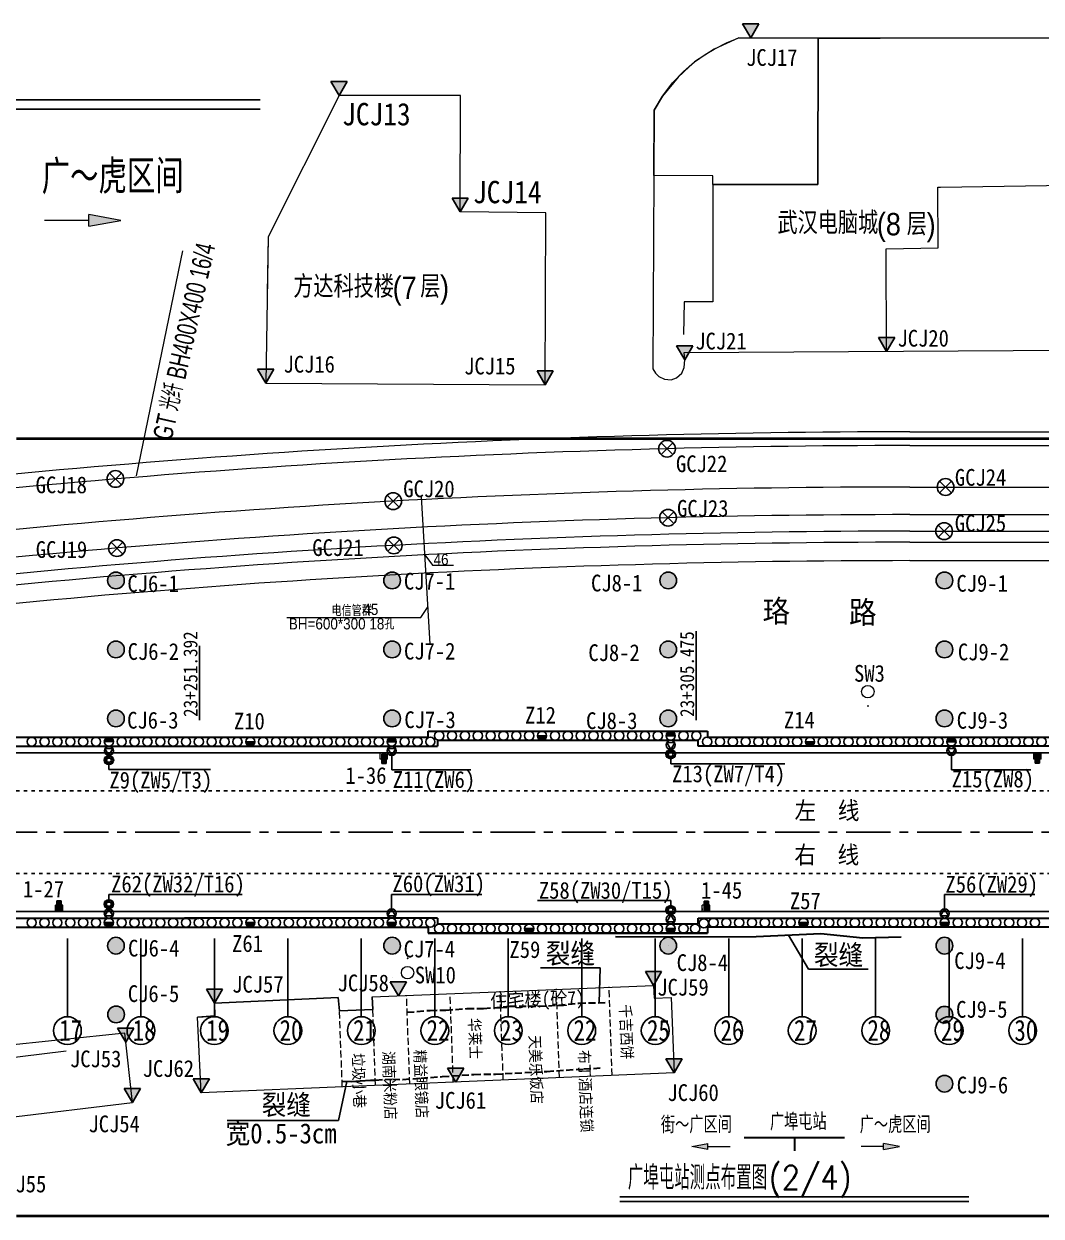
# Model space of a CAD drawing. Header units: millimetres. Extents: x 56 to 535294, y 65 to 2081451.
# Drawn here: x 652.6 to 1016, y 186.1 to 612.1 of the extents above; entities that cross this region are included whole.
import ezdxf
from ezdxf.enums import TextEntityAlignment as Align

# ---------------------------------------------------------------- set-up
doc = ezdxf.new("R2010")
doc.units = ezdxf.units.MM
for name, pattern in [('238400', [0.8, 0.25, -0.3, 0.25]), ('CENTER', [50.8, 31.75, -6.35, 6.35, -6.35]), ('DASH', [0.35, 0.25, -0.1]), ('L1', [0])]:
    doc.linetypes.add(name, pattern=pattern)
for name, color, linetype in [('基坑外框及中线', 106, 'Continuous'), ('外框边线坐标标注', 7, 'Continuous'), ('桩', 5, 'Continuous'), ('桩基位置', 7, 'Continuous'), ('监测点', 7, 'Continuous')]:
    doc.layers.add(name, color=color, linetype=linetype)
doc.layers.add('监测标志', color=4, linetype='Continuous', lineweight=5)
doc.styles.get("Standard").update_dxf_attribs({"font": 'txt', "bigfont": 'gbcbig.shx'})
doc.styles.add('SZ30', font='wwtrstxt.shx', dxfattribs={"width": 0.7, "bigfont": 'hztxt.shx'})
doc.styles.add('宋体', font='')
doc.styles.get('宋体').set_extended_font_data('FangSong_GB2312')

msp = doc.modelspace()

# ---------------------------------------------------------------- hatches: boundary and pattern name
h = msp.add_hatch(color=7)
h.paths.add_polyline_path([(912.22, 612.09), (909.33, 612.09), (912.22, 607.09)])
h.paths.add_polyline_path([(915.1, 612.09), (912.22, 612.09), (912.22, 607.09)])
h = msp.add_hatch(color=7)
h.paths.add_polyline_path([(765.14, 591.47), (762.25, 591.47), (765.14, 586.47)])
h.paths.add_polyline_path([(768.02, 591.47), (765.14, 591.47), (765.14, 586.47)])
h = msp.add_hatch(color=7)
h.paths.add_polyline_path([(808.4, 549.86), (805.52, 549.86), (808.4, 544.86)])
h.paths.add_polyline_path([(811.29, 549.86), (808.4, 549.86), (808.4, 544.86)])
at = {"linetype": 'ByBlock', "lineweight": 25}
for points in [[(675.82, 543.93), (675.82, 539.78), (687.21, 541.85)], [(891.18, 210.95), (896.87, 209.91), (896.87, 211.99)], [(959.61, 211.99), (959.61, 209.91), (965.31, 210.95)]]:
    msp.add_hatch(color=5, dxfattribs=at).paths.add_polyline_path(points)
h = msp.add_hatch(color=7)
h.paths.add_polyline_path([(960.75, 500.07), (957.87, 500.07), (960.75, 495.07)])
h.paths.add_polyline_path([(963.64, 500.07), (960.75, 500.07), (960.75, 495.07)])
h = msp.add_hatch(color=7)
h.paths.add_polyline_path([(888.64, 497.01), (885.75, 497.01), (888.64, 492.01)])
h.paths.add_polyline_path([(891.52, 497.01), (888.64, 497.01), (888.64, 492.01)])
h = msp.add_hatch(color=7)
h.paths.add_polyline_path([(738.96, 488.75), (736.08, 488.75), (738.96, 483.75)])
h.paths.add_polyline_path([(741.85, 488.75), (738.96, 488.75), (738.96, 483.75)])
h = msp.add_hatch(color=7)
h.paths.add_polyline_path([(838.81, 488.09), (835.92, 488.09), (838.81, 483.09)])
h.paths.add_polyline_path([(841.69, 488.09), (838.81, 488.09), (838.81, 483.09)])
for points in [[(688.45, 413.21, 1), (682.46, 413.21, 1)], [(787.1, 413.21, 1), (781.12, 413.21, 1)], [(885.76, 413.21, 1), (879.77, 413.21, 1)], [(984.41, 413.21, 1), (978.43, 413.21, 1)], [(688.45, 388.55, 1), (682.46, 388.55, 1)], [(787.1, 388.55, 1), (781.12, 388.55, 1)], [(885.76, 388.55, 1), (879.77, 388.55, 1)], [(984.41, 388.55, 1), (978.43, 388.55, 1)], [(688.45, 363.89, 1), (682.46, 363.89, 1)], [(787.1, 363.89, 1), (781.12, 363.89, 1)], [(885.76, 363.89, 1), (879.77, 363.89, 1)], [(984.41, 363.89, 1), (978.43, 363.89, 1)], [(731.8, 355.6, 1), (735.09, 355.6)], [(836.04, 357.71, 1), (839.32, 357.71)], [(931.74, 355.58, 1), (935.02, 355.58)], [(681.27, 290.94, 1), (684.55, 290.94)], [(731.8, 290.94, 1), (735.08, 290.94)], [(782.33, 290.94, 1), (785.61, 290.94)], [(929.42, 290.94, 1), (932.7, 290.94)], [(979.88, 290.94, 1), (983.16, 290.94)], [(688.45, 282.7, 1), (682.46, 282.7, 1)], [(787.1, 282.7, 1), (781.12, 282.7, 1)], [(831.45, 288.81, 1), (834.73, 288.81)], [(885.76, 282.7, 1), (879.77, 282.7, 1)], [(881.98, 288.81, 1), (885.26, 288.81)], [(984.41, 282.7, 1), (978.43, 282.7, 1)], [(688.5, 258.13, 1), (682.51, 258.13, 1)], [(984.41, 258.04, 1), (978.43, 258.04, 1)], [(984.41, 233.38, 1), (978.43, 233.38, 1)]]:
    msp.add_hatch(color=7).paths.add_polyline_path(points)
h = msp.add_hatch(color=7)
edge = h.paths.add_edge_path()
edge.add_ellipse((883.62, 357.71), major_axis=(1.16, 1.16), ratio=1, start_angle=-45, end_angle=135, ccw=False)
edge.add_line((885.26, 357.71), (881.98, 357.71))
h = msp.add_hatch(color=7)
edge = h.paths.add_edge_path()
edge.add_ellipse((682.94, 355.61), major_axis=(1.16, 1.16), ratio=1, start_angle=-45, end_angle=135, ccw=False)
edge.add_line((684.58, 355.61), (681.3, 355.61))
h = msp.add_hatch(color=7)
edge = h.paths.add_edge_path()
edge.add_ellipse((783.97, 355.58), major_axis=(1.16, 1.16), ratio=1, start_angle=-45, end_angle=135, ccw=False)
edge.add_line((785.61, 355.58), (782.33, 355.58))
h = msp.add_hatch(color=7)
edge = h.paths.add_edge_path()
edge.add_ellipse((983.91, 355.58), major_axis=(1.16, 1.16), ratio=1, start_angle=-45, end_angle=135, ccw=False)
edge.add_line((985.55, 355.58), (982.27, 355.58))
h = msp.add_hatch(color=7)
h.paths.add_polyline_path([(877.49, 273.53), (874.6, 273.53), (877.49, 268.53)])
h.paths.add_polyline_path([(880.37, 273.53), (877.49, 273.53), (877.49, 268.53)])
h = msp.add_hatch(color=7)
h.paths.add_polyline_path([(786.36, 269.81), (783.47, 269.81), (786.36, 264.81)])
h.paths.add_polyline_path([(789.24, 269.81), (786.36, 269.81), (786.36, 264.81)])
h = msp.add_hatch(color=7)
h.paths.add_polyline_path([(720.64, 267.2), (717.75, 267.2), (720.64, 262.2)])
h.paths.add_polyline_path([(723.52, 267.2), (720.64, 267.2), (720.64, 262.2)])
h = msp.add_hatch(color=7)
h.paths.add_polyline_path([(688.95, 253.17), (686.07, 253.17), (688.95, 248.17)])
h.paths.add_polyline_path([(691.84, 253.17), (688.95, 253.17), (688.95, 248.17)])
h = msp.add_hatch(color=7)
h.paths.add_polyline_path([(806.82, 238.94), (803.93, 238.94), (806.82, 233.94)])
h.paths.add_polyline_path([(809.7, 238.94), (806.82, 238.94), (806.82, 233.94)])
h = msp.add_hatch(color=7)
h.paths.add_polyline_path([(884.82, 242.25), (881.93, 242.25), (884.82, 237.25)])
h.paths.add_polyline_path([(887.71, 242.25), (884.82, 242.25), (884.82, 237.25)])
h = msp.add_hatch(color=7)
h.paths.add_polyline_path([(715.95, 235.08), (713.07, 235.08), (715.95, 230.08)])
h.paths.add_polyline_path([(718.84, 235.08), (715.95, 235.08), (715.95, 230.08)])
h = msp.add_hatch(color=7)
h.paths.add_polyline_path([(691.34, 231.67), (688.45, 231.67), (691.34, 226.67)])
h.paths.add_polyline_path([(694.22, 231.67), (691.34, 231.67), (691.34, 226.67)])

# ---------------------------------------------------------------- linework, layer by layer
at = {"color": 7}
for p, q in [((915.1, 612.09), (909.33, 612.09)), ((909.33, 612.09), (912.22, 607.09)), ((912.22, 607.09), (915.1, 612.09)), ((768.02, 591.47), (762.25, 591.47)), ((762.25, 591.47), (765.14, 586.47)), ((765.14, 586.47), (768.02, 591.47)), ((487.46, 581.56), (736.98, 581.56)), ((811.29, 549.86), (805.52, 549.86)), ((805.52, 549.86), (808.4, 544.86)), ((808.4, 544.86), (811.29, 549.86)), ((963.64, 500.07), (957.87, 500.07)), ((957.87, 500.07), (960.75, 495.07)), ((960.75, 495.07), (963.64, 500.07)), ((891.52, 497.01), (885.75, 497.01)), ((885.75, 497.01), (888.64, 492.01)), ((888.64, 492.01), (891.52, 497.01)), ((741.85, 488.75), (736.08, 488.75)), ((736.08, 488.75), (738.96, 483.75)), ((738.96, 483.75), (741.85, 488.75)), ((841.69, 488.09), (835.92, 488.09)), ((835.92, 488.09), (838.81, 483.09)), ((838.81, 483.09), (841.69, 488.09)), ((880.19, 458.16), (884.43, 462.39)), ((884.43, 458.16), (880.19, 462.39)), ((683.16, 447.35), (687.39, 451.58)), ((687.39, 447.35), (683.16, 451.58)), ((979.7, 444.47), (983.93, 448.71)), ((983.93, 444.47), (979.7, 448.71)), ((782.39, 439.42), (786.62, 443.65)), ((786.62, 439.42), (782.39, 443.65)), ((880.56, 433.5), (884.79, 437.73)), ((884.79, 433.5), (880.56, 437.73)), ((979.19, 428.69), (983.42, 432.93)), ((983.42, 428.69), (979.19, 432.93)), ((683.71, 422.65), (687.94, 426.88)), ((687.94, 422.65), (683.71, 426.88)), ((782.58, 423.62), (786.81, 427.85)), ((786.81, 423.62), (782.58, 427.85)), ((684.58, 355.61), (681.3, 355.61)), ((735.09, 355.6), (731.8, 355.6)), ((785.61, 355.58), (782.33, 355.58)), ((839.32, 357.71), (836.04, 357.71)), ((885.26, 357.71), (881.98, 357.71)), ((883.62, 352.8), (882.22, 355.26)), ((882.22, 355.26), (885.05, 355.24)), ((885.05, 355.24), (883.62, 352.8)), ((935.02, 355.58), (931.74, 355.58)), ((985.55, 355.58), (982.27, 355.58)), ((682.94, 350.7), (681.54, 353.16)), ((681.54, 353.16), (684.37, 353.15)), ((684.37, 353.15), (682.94, 350.7)), ((783.98, 350.68), (782.57, 353.13)), ((782.57, 353.13), (785.4, 353.12)), ((785.4, 353.12), (783.98, 350.68)), ((783.98, 350.68), (783.98, 345.58)), ((883.63, 349.4), (883.63, 347.7)), ((983.92, 350.67), (982.51, 353.13)), ((982.51, 353.13), (985.34, 353.12)), ((985.34, 353.12), (983.92, 350.67)), ((983.92, 350.67), (983.92, 345.57)), ((682.95, 347.3), (682.95, 345.61)), ((682.95, 345.61), (719.22, 345.61)), ((783.98, 345.58), (812.29, 345.58)), ((883.63, 347.7), (924.35, 347.7)), ((983.92, 345.57), (1012.23, 345.57)), ((682.93, 299.25), (682.93, 300.95)), ((682.93, 300.95), (730.56, 300.95)), ((783.93, 295.86), (783.93, 300.96)), ((783.93, 300.96), (816.12, 300.96)), ((883.63, 298.81), (835.99, 298.81)), ((883.63, 297.12), (883.63, 298.81)), ((981.48, 295.86), (981.48, 300.95)), ((981.48, 300.95), (1013.67, 300.95)), ((682.92, 295.85), (681.52, 293.39)), ((684.34, 293.4), (682.92, 295.85)), ((783.93, 295.86), (782.52, 293.4)), ((785.35, 293.41), (783.93, 295.86)), ((981.48, 295.86), (980.07, 293.4)), ((982.9, 293.41), (981.48, 295.86)), ((684.55, 290.94), (681.27, 290.94)), ((681.52, 293.39), (684.34, 293.4)), ((735.08, 290.94), (731.8, 290.94)), ((785.61, 290.94), (782.33, 290.94)), ((782.52, 293.4), (785.35, 293.41)), ((883.62, 293.72), (882.22, 291.26)), ((882.22, 291.26), (885.05, 291.27)), ((885.05, 291.27), (883.62, 293.72)), ((932.7, 290.94), (929.42, 290.94)), ((983.16, 290.94), (979.88, 290.94)), ((980.07, 293.4), (982.9, 293.41)), ((834.73, 288.81), (831.45, 288.81)), ((885.26, 288.81), (881.98, 288.81)), ((880.37, 273.53), (874.6, 273.53)), ((874.6, 273.53), (877.49, 268.53)), ((877.49, 268.53), (880.37, 273.53)), ((789.24, 269.81), (783.47, 269.81)), ((783.47, 269.81), (786.36, 264.81)), ((786.36, 264.81), (789.24, 269.81)), ((723.52, 267.2), (717.75, 267.2)), ((717.75, 267.2), (720.64, 262.2)), ((720.64, 262.2), (723.52, 267.2)), ((691.84, 253.17), (686.07, 253.17)), ((686.07, 253.17), (688.95, 248.17)), ((688.95, 248.17), (691.84, 253.17)), ((809.7, 238.94), (803.93, 238.94)), ((803.93, 238.94), (806.82, 233.94)), ((806.82, 233.94), (809.7, 238.94)), ((887.71, 242.25), (881.93, 242.25)), ((881.93, 242.25), (884.82, 237.25)), ((884.82, 237.25), (887.71, 242.25)), ((718.84, 235.08), (713.07, 235.08)), ((713.07, 235.08), (715.95, 230.08)), ((715.95, 230.08), (718.84, 235.08)), ((694.22, 231.67), (688.45, 231.67)), ((688.45, 231.67), (691.34, 226.67)), ((691.34, 226.67), (694.22, 231.67)), ((865.43, 191.29), (990.19, 191.29))]:
    msp.add_line(p, q, dxfattribs=at)
at = {"color": 252, "lineweight": 0}
for p, q in [((907.98, 607.1), (899.13, 603.08)), ((899.13, 603.08), (903.77, 605.45)), ((903.77, 605.45), (907.98, 607.1)), ((936.26, 607.03), (907.98, 607.1)), ((907.98, 607.1), (936.26, 606.98)), ((936.22, 554.63), (936.26, 606.98)), ((936.26, 606.98), (936.22, 554.63)), ((1043.48, 606.95), (936.26, 607.03)), ((936.26, 606.98), (958.4, 607)), ((899.13, 603.08), (892.12, 598.48)), ((892.12, 598.48), (895.93, 601.15)), ((895.93, 601.15), (899.13, 603.08)), ((892.12, 598.48), (886.24, 593.02)), ((888.16, 595.04), (892.12, 598.48)), ((886.24, 593.02), (880.73, 586.26)), ((884.33, 591), (888.16, 595.04)), ((880.73, 586.26), (884.33, 591)), ((765.14, 586.47), (739.79, 536.04)), ((765.14, 586.47), (739.79, 536.04)), ((808.58, 586.53), (765.14, 586.47)), ((775.75, 586.48), (765.14, 586.47)), ((808.4, 544.86), (808.58, 586.53)), ((880.73, 586.26), (877.73, 581.23)), ((877.73, 581.23), (880.73, 586.26)), ((877.73, 581.23), (877.25, 488.77)), ((877.65, 557.89), (877.73, 581.23)), ((898.67, 557.77), (877.65, 557.89)), ((898.67, 554.71), (898.67, 557.77)), ((898.67, 554.71), (898.73, 512.82)), ((898.67, 554.71), (936.22, 554.63)), ((936.22, 554.63), (898.67, 554.71)), ((980.01, 553.73), (1036.73, 554.63)), ((979.04, 553.72), (980.01, 553.73)), ((979.19, 532.08), (979.04, 553.72)), ((838.98, 544.52), (808.4, 544.86)), ((838.81, 483.09), (838.98, 544.52)), ((739.79, 536.04), (738.96, 483.75)), ((739.79, 536.04), (739.47, 515.81)), ((960.61, 531.7), (979.19, 532.08)), ((960.75, 495.07), (960.61, 531.7)), ((888.46, 512.81), (888.26, 501.08)), ((898.73, 512.82), (888.46, 512.81)), ((888.48, 494.66), (1046.2, 495.56)), ((888.64, 492.01), (888.48, 494.66)), ((888.44, 489.32), (888.64, 492.01)), ((877.25, 488.77), (878.21, 487.23)), ((878.21, 487.23), (879.39, 486.03)), ((879.39, 486.03), (881.42, 485.11)), ((885.69, 485.57), (886.66, 486.4)), ((886.66, 486.4), (887.63, 487.23)), ((887.63, 487.23), (888.44, 489.32)), ((738.96, 483.75), (838.81, 483.09)), ((881.42, 485.11), (883.8, 484.91)), ((883.8, 484.91), (885.69, 485.57)), ((776.99, 264.43), (877.49, 268.53)), ((877.49, 268.53), (877.72, 263.97)), ((720.62, 262.2), (764.87, 264.18)), ((764.87, 264.18), (720.64, 262.2)), ((764.87, 264.18), (765.34, 259.38)), ((765.34, 259.38), (764.87, 264.18)), ((777.23, 259.87), (776.99, 264.43)), ((777.04, 264.43), (777.23, 259.87)), ((877.72, 263.97), (883.76, 264.21)), ((883.76, 264.21), (884.82, 237.25)), ((720.83, 257.46), (720.62, 262.2)), ((720.64, 262.2), (720.82, 257.64)), ((720.82, 257.64), (714.59, 257.2)), ((714.59, 257.2), (720.83, 257.46)), ((715.95, 230.08), (714.59, 257.2)), ((765.34, 259.38), (777.23, 259.87)), ((777.23, 259.87), (765.34, 259.38)), ((688.59, 251.44), (537.64, 235.73)), ((691.34, 226.67), (688.59, 251.44)), ((667.65, 245.04), (643.38, 242.09)), ((884.82, 237.25), (715.95, 230.08)), ((645.96, 221.21), (691.34, 226.67))]:
    msp.add_line(p, q, dxfattribs=at)
at = {"linetype": 'L1', "lineweight": 0}
msp.add_line((958.4, 607), (1013.11, 607.05), dxfattribs=at)
at = {"color": 7, "lineweight": -3}
for p, q in [((487.46, 584.9), (736.98, 584.9)), ((865.43, 192.97), (990.19, 192.97))]:
    msp.add_line(p, q, dxfattribs=at)
at = {"color": 4, "lineweight": 0}
for p, q in [((692.75, 450.55, 90.57), (709.4, 531.04, 55.97)), ((969.01, 466.32), (1168.01, 466.32)), ((969.01, 461.39), (1168.01, 461.39)), ((969.01, 446.59), (1168.01, 446.59)), ((797.74, 390.41, 74.73), (794.57, 443.05, 74.73)), ((969.01, 436.73), (1168.01, 436.7)), ((969.01, 430.81), (1168.01, 430.84)), ((969.01, 426.86), (1168.01, 427.01)), ((969.01, 420.28), (1168.01, 420.28))]:
    msp.add_line(p, q, dxfattribs=at)
at = {"color": 7, "lineweight": 40}
for p, q in [((649.92, 463.95), (1205.71, 463.95)), ((1205.71, 186.06), (649.92, 186.06))]:
    msp.add_line(p, q, dxfattribs=at)
for p, q in [((780.41, 351.19), (781.94, 351.19)), ((780.41, 347.78), (780.41, 351.19)), ((780.41, 350.52), (781, 351.19)), ((780.41, 349.97), (781.5, 351.19)), ((780.41, 349.42), (781.94, 351.13)), ((780.41, 348.87), (781.94, 350.58)), ((780.41, 348.32), (781.94, 350.03)), ((780.41, 347.78), (781.94, 349.48)), ((781.94, 351.19), (781.94, 347.78)), ((1013.82, 351.28), (1015.35, 351.28)), ((1013.82, 347.87), (1013.82, 351.28)), ((1013.82, 350.62), (1014.42, 351.28)), ((1013.82, 350.07), (1014.92, 351.28)), ((1013.82, 349.52), (1015.35, 351.22)), ((1013.82, 348.97), (1015.35, 350.67)), ((1013.82, 348.42), (1015.35, 350.12)), ((1013.83, 347.87), (1015.35, 349.58)), ((1015.35, 351.28), (1015.35, 347.87)), ((781.94, 347.78), (780.41, 347.78)), ((780.9, 347.78), (781.94, 348.93)), ((781.39, 347.78), (781.94, 348.38)), ((1015.35, 347.87), (1013.82, 347.87)), ((1014.32, 347.87), (1015.35, 349.03)), ((1014.81, 347.87), (1015.35, 348.48)), ((664.37, 298.73), (665.9, 298.73)), ((664.37, 295.32), (664.37, 298.73)), ((664.37, 298.07), (664.97, 298.73)), ((664.37, 297.52), (665.46, 298.73)), ((664.37, 296.97), (665.9, 298.67)), ((665.9, 298.73), (665.9, 295.32)), ((895.54, 298.63), (897.08, 298.63)), ((895.54, 295.22), (895.54, 298.63)), ((895.54, 297.96), (896.14, 298.63)), ((895.54, 297.41), (896.64, 298.63)), ((895.54, 296.86), (897.08, 298.57)), ((897.08, 298.63), (897.08, 295.22)), ((664.37, 296.42), (665.9, 298.12)), ((664.37, 295.87), (665.9, 297.57)), ((664.37, 295.32), (665.9, 297.02)), ((665.9, 295.32), (664.37, 295.32)), ((664.87, 295.32), (665.9, 296.47)), ((665.36, 295.32), (665.9, 295.93)), ((895.54, 296.31), (897.08, 298.02)), ((895.54, 295.76), (897.08, 297.47)), ((897.08, 295.22), (895.54, 295.22)), ((895.55, 295.22), (897.08, 296.92)), ((896.04, 295.22), (897.08, 296.37)), ((896.53, 295.22), (897.08, 295.82))]:
    msp.add_line(p, q)
at = {"color": 1, "lineweight": 30}
for p, q in [((863.96, 285.93), (887.31, 285.88)), ((887.31, 285.88), (914.14, 286)), ((914.14, 286), (937.32, 287.02)), ((937.32, 287.02), (952.23, 285.5)), ((952.23, 285.5), (965.99, 285.88)), ((965.99, 285.88), (965.99, 285.88)), ((965.99, 285.88), (965.99, 285.88)), ((769.57, 234.19), (772.64, 234.45)), ((772.64, 234.45), (776.41, 234.62)), ((776.41, 234.62), (778.13, 234.69)), ((766.24, 234.28), (769.57, 234.19))]:
    msp.add_line(p, q, dxfattribs=at)
at = {"color": 1}
for p, q in [((925.71, 286.51), (932.83, 274.28)), ((837.06, 274.78), (858.46, 274.78)), ((858.46, 274.78), (858.1, 262.33)), ((932.83, 274.28), (954.23, 274.28)), ((764.92, 220.23), (767.91, 234.23)), ((725.19, 220.23), (764.92, 220.23))]:
    msp.add_line(p, q, dxfattribs=at)
at = {"color": 252, "linetype": 'DASH', "lineweight": 0, "ltscale": 10}
for p, q in [((790.41, 233.24), (789.27, 265.05)), ((805.98, 233.9), (804.85, 265.57)), ((823.82, 234.66), (822.68, 266.42)), ((843.92, 235.51), (842.79, 267.24)), ((862.74, 236.31), (861.6, 268)), ((778.2, 232.84), (777.22, 260)), ((766.31, 232.22), (765.34, 259.38))]:
    msp.add_line(p, q, dxfattribs=at)
at = {"color": 1, "linetype": 'DASH', "lineweight": 30, "ltscale": 10}
for p, q in [((803.32, 259.68), (810.88, 260.2)), ((810.88, 260.2), (816.79, 260.2)), ((816.79, 260.2), (826, 261.07)), ((826, 261.07), (840.01, 261.16)), ((840.01, 261.16), (850.78, 262.2)), ((850.78, 262.2), (860.6, 262.37)), ((789.51, 258.9), (797.67, 259.59)), ((797.67, 259.59), (803.32, 259.68)), ((839.34, 237.78), (852.59, 238.65)), ((852.59, 238.65), (858.38, 239)), ((778.13, 234.69), (784.32, 235.06)), ((784.32, 235.06), (788, 234.88)), ((788, 234.88), (794.32, 235.41)), ((794.32, 235.41), (802.05, 235.93)), ((802.05, 235.93), (813.36, 236.7)), ((813.36, 236.7), (820.99, 236.81)), ((820.99, 236.81), (839.34, 237.78))]:
    msp.add_line(p, q, dxfattribs=at)
at = {"color": 5, "lineweight": 30, "extrusion": (-2e-16, 2e-16, -1)}
msp.add_line((909.88, 214.2), (945.75, 214.2), dxfattribs=at)
at = {"color": 5, "lineweight": 30}
msp.add_line((927.81, 214.2), (927.81, 209.43), dxfattribs=at)
at = {"lineweight": 0}
for centre in [(682.95, 349), (883.63, 351.1), (682.93, 297.55), (883.63, 295.42)]:
    msp.add_circle(centre, 1.37, dxfattribs=at)
at = {"color": 4, "lineweight": 0}
for radius, end in [(3387.13, 96.71974), (3382.2, 96.71997), (3367.4, 96.72064), (3357.54, 96.72109), (3351.62, 96.72137), (3347.67, 96.72155), (3341.09, 96.72185)]:
    msp.add_arc((969.01, -2920.81), radius, 90, end, dxfattribs=at)
for p in [(954.06, 368.33), (789.63, 278.2)]:
    msp.add_point(p)
at = {"layer": '基坑外框及中线', "color": 3, "ltscale": 0.5}
for p, q in [((800.31, 292.59), (800.31, 290.45)), ((893.49, 290.45), (893.49, 292.58)), ((893.49, 290.45), (893.49, 292.58)), ((893.49, 290.45), (893.49, 292.58)), ((893.49, 290.45), (893.49, 290.45)), ((893.49, 290.45), (893.49, 290.45))]:
    msp.add_line(p, q, dxfattribs=at)
at = {"layer": '基坑外框及中线', "color": 7, "ltscale": 0.5}
msp.add_line((800.31, 290.45), (893.49, 290.45), dxfattribs=at)
msp.add_line((800.31, 290.45), (893.49, 290.45), dxfattribs=at)
msp.add_line((800.31, 290.45), (893.49, 290.45), dxfattribs=at)
at = {"layer": '外框边线坐标标注', "color": 5}
for p, q in [((892.72, 395.03), (892.72, 363.25)), ((715.3, 389.86), (715.3, 363.25)), ((668.12, 257.33), (668.12, 285.22)), ((694.37, 257.33), (694.37, 285.22)), ((720.61, 257.33), (720.61, 285.22)), ((746.86, 257.33), (746.86, 285.22)), ((773.11, 257.33), (773.11, 285.22)), ((799.36, 257.33), (799.36, 285.22)), ((825.61, 257.33), (825.61, 285.22)), ((851.86, 257.33), (851.86, 285.22)), ((878.1, 257.33), (878.1, 285.22)), ((904.35, 257.33), (904.35, 285.22)), ((930.6, 257.33), (930.6, 285.22)), ((956.85, 257.33), (956.85, 285.22)), ((983.1, 257.33), (983.1, 285.22)), ((1009.35, 257.33), (1009.35, 285.22))]:
    msp.add_line(p, q, dxfattribs=at)
at = {"layer": '外框边线坐标标注', "color": 0}
for p, q in [((797.01, 359.35), (800.29, 359.35)), ((797.01, 359.35), (800.29, 359.35)), ((800.31, 353.94), (797.03, 353.94)), ((636.98, 289.3), (719.66, 289.3)), ((719.66, 289.3), (797.03, 289.3)), ((797.03, 289.3), (797.03, 287.17)), ((896.77, 289.3), (896.77, 287.17)), ((896.77, 289.3), (1168.01, 289.3))]:
    msp.add_line(p, q, dxfattribs=at)
at = {"layer": '外框边线坐标标注', "color": 7, "lineweight": 30}
for p, q in [((797.02, 357.22), (797.01, 359.35)), ((797.01, 359.35), (896.76, 359.35)), ((896.76, 359.35), (896.76, 357.22)), ((254.68, 357.22), (719.67, 357.24)), ((586.47, 353.94), (800.31, 353.94)), ((719.67, 357.24), (797.02, 357.22)), ((800.31, 356.07), (800.31, 353.94)), ((893.5, 356.07), (800.31, 356.07)), ((893.5, 353.94), (893.5, 356.07)), ((1168.01, 353.94), (893.5, 353.94)), ((896.76, 357.22), (1168.01, 357.22)), ((461.9, 292.58), (715.07, 292.58)), ((800.31, 292.59), (709.99, 292.58)), ((800.31, 292.59), (800.31, 290.45)), ((800.31, 290.45), (893.49, 290.45)), ((893.49, 292.58), (1168.01, 292.58)), ((893.49, 290.45), (893.49, 292.58)), ((636.98, 289.3), (719.66, 289.3)), ((719.66, 289.3), (797.03, 289.3)), ((797.03, 289.3), (797.03, 287.17)), ((896.77, 287.17), (797.03, 287.17)), ((797.03, 287.17), (896.77, 287.17)), ((1165.37, 289.3), (896.77, 289.3)), ((896.77, 289.3), (896.77, 287.17))]:
    msp.add_line(p, q, dxfattribs=at)
at = {"layer": '外框边线坐标标注', "color": 40}
msp.add_line((719.65, 353.96), (719.65, 353.96), dxfattribs=at)
msp.add_line((719.65, 353.96), (719.65, 353.96), dxfattribs=at)
at = {"layer": '外框边线坐标标注', "color": 252}
for p, q in [((1165.37, 351.65), (257.95, 351.65)), ((1168.01, 351.65), (257.95, 351.65)), ((1165.37, 294.86), (257.95, 294.88)), ((1168.01, 294.86), (257.95, 294.88)), ((958.68, 292.58), (958.68, 292.58)), ((958.68, 292.58), (958.68, 292.58))]:
    msp.add_line(p, q, dxfattribs=at)
at = {"layer": '外框边线坐标标注', "color": 30, "linetype": 'CENTER', "ltscale": 0.5}
msp.add_line((1165.37, 323.26), (464.66, 323.26), dxfattribs=at)
at = {"layer": '外框边线坐标标注', "color": 7}
for centre in [(882.31, 460.28), (685.27, 449.47), (981.82, 446.59), (784.5, 441.53), (882.68, 435.62), (981.3, 430.81), (685.82, 424.76), (784.7, 425.73), (685.46, 413.21), (784.11, 413.21), (882.76, 413.21), (981.42, 413.21), (685.46, 388.55), (784.11, 388.55), (882.76, 388.55), (981.42, 388.55), (685.46, 363.89), (784.11, 363.89), (882.76, 363.89), (981.42, 363.89), (685.46, 282.7), (784.11, 282.7), (882.76, 282.7), (981.42, 282.7), (685.51, 258.13), (981.42, 258.04), (981.42, 233.38)]:
    msp.add_circle(centre, 2.99, dxfattribs=at)
at = {"layer": '外框边线坐标标注', "color": 40}
for centre in [(800.94, 357.71), (805.53, 357.71), (810.12, 357.71), (814.72, 357.71), (819.31, 357.71), (823.9, 357.71), (828.5, 357.71), (833.09, 357.71), (842.28, 357.71), (846.87, 357.71), (851.46, 357.71), (856.06, 357.71), (860.65, 357.71), (865.24, 357.71), (869.84, 357.71), (874.43, 357.71), (879.02, 357.71), (888.21, 357.71), (892.81, 357.71), (719.66, 355.6), (724.26, 355.6), (728.85, 355.6), (738.04, 355.6), (742.63, 355.59), (747.22, 355.59), (751.82, 355.59), (756.41, 355.59), (761.01, 355.59), (765.6, 355.59), (770.19, 355.59), (774.78, 355.58), (779.38, 355.58), (788.57, 355.58), (793.16, 355.58), (797.75, 355.58), (896.64, 355.58), (901.23, 355.58), (905.82, 355.58), (910.42, 355.58), (915.01, 355.58), (919.6, 355.58), (924.2, 355.58), (928.79, 355.58), (937.98, 355.58), (942.57, 355.58), (947.16, 355.58), (951.76, 355.58), (956.35, 355.58), (960.94, 355.58), (965.54, 355.58), (970.13, 355.58), (974.72, 355.58), (979.32, 355.58), (988.5, 355.58), (993.1, 355.58), (997.69, 355.58), (1002.28, 355.58), (1006.88, 355.58), (1011.47, 355.58), (1016.07, 355.58), (719.66, 290.94), (724.26, 290.94), (728.85, 290.94), (738.04, 290.94), (742.63, 290.94), (747.22, 290.94), (751.82, 290.94), (756.41, 290.94), (761, 290.94), (765.6, 290.94), (765.6, 290.94), (770.19, 290.94), (774.78, 290.94), (779.38, 290.94), (788.56, 290.94), (793.16, 290.94), (797.75, 290.94), (800.94, 288.81), (805.53, 288.81), (810.12, 288.81), (814.72, 288.81), (819.31, 288.81), (823.9, 288.81), (828.5, 288.81), (837.68, 288.81), (842.28, 288.81), (846.87, 288.81), (851.46, 288.81), (856.06, 288.81), (860.65, 288.81), (865.24, 288.81), (869.84, 288.81), (874.43, 288.81), (879.03, 288.81), (888.21, 288.81), (892.38, 288.81), (895.46, 290.69), (898.9, 290.94), (903.5, 290.94), (903.5, 290.94), (908.09, 290.94), (912.68, 290.94), (917.28, 290.94), (921.87, 290.94), (926.46, 290.94), (935.65, 290.94), (940.24, 290.94), (944.84, 290.94), (949.43, 290.94), (954.02, 290.94)]:
    msp.add_circle(centre, 1.64, dxfattribs=at)
at = {"layer": '外框边线坐标标注', "color": 252}
for centre in [(958.62, 290.94), (963.21, 290.94), (967.8, 290.94), (972.4, 290.94), (972.4, 290.94), (976.99, 290.94), (986.18, 290.94), (990.77, 290.94), (995.37, 290.94), (999.96, 290.94), (1004.55, 290.94), (1009.15, 290.94), (1013.74, 290.94)]:
    msp.add_circle(centre, 1.64, dxfattribs=at)
at = {"layer": '外框边线坐标标注', "color": 5}
for centre in [(668.12, 252.37), (694.37, 252.37), (720.61, 252.37), (746.86, 252.37), (773.11, 252.37), (799.36, 252.37), (825.61, 252.37), (851.86, 252.37), (878.1, 252.37), (904.35, 252.37), (930.6, 252.37), (956.85, 252.37), (983.1, 252.37), (1009.35, 252.37)]:
    msp.add_circle(centre, 4.96, dxfattribs=at)
at = {"layer": '桩', "color": 30, "linetype": '238400', "ltscale": 5}
for p, q in [((1168.01, 338.03), (257.95, 338.04)), ((1168.01, 308.5), (257.95, 308.51))]:
    msp.add_line(p, q, dxfattribs=at)
at = {"layer": '桩基位置', "color": 7}
for centre, radius in [((837.68, 357.71), 1.64), ((883.62, 357.71), 1.64), ((682.94, 355.61), 1.64), ((682.95, 352.34), 1.63), ((733.45, 355.6), 1.64), ((783.97, 355.58), 1.64), ((783.98, 352.31), 1.63), ((883.63, 354.43), 1.63), ((933.38, 355.58), 1.64), ((983.91, 355.58), 1.64), ((983.92, 352.31), 1.63), ((682.93, 294.21), 1.63), ((783.93, 294.22), 1.63), ((981.48, 294.22), 1.63), ((682.91, 290.94), 1.64), ((733.44, 290.94), 1.64), ((783.97, 290.94), 1.64), ((833.09, 288.81), 1.64), ((883.62, 288.81), 1.64), ((883.63, 292.08), 1.63), ((931.06, 290.94), 1.64), ((981.52, 290.94), 1.64)]:
    msp.add_circle(centre, radius, dxfattribs=at)
at = {"layer": '桩基位置', "color": 5}
for centre in [(655.36, 355.62), (659.96, 355.62), (664.55, 355.62), (669.14, 355.62), (673.75, 355.61), (678.33, 355.61), (687.52, 355.61), (692.11, 355.61), (696.7, 355.61), (701.3, 355.61), (705.89, 355.6), (710.48, 355.6), (715.07, 355.6), (655.35, 290.94), (659.95, 290.94), (664.54, 290.94), (669.13, 290.94), (673.73, 290.94), (678.32, 290.94), (687.51, 290.94), (692.1, 290.94), (696.69, 290.94), (701.29, 290.94), (705.88, 290.94), (710.47, 290.94), (715.07, 290.94)]:
    msp.add_circle(centre, 1.64, dxfattribs=at)
at = {"layer": '桩基位置', "color": 6}
for centre in [(797.75, 290.94), (797.75, 290.94), (800.94, 288.81), (800.94, 288.81), (892.38, 288.81), (892.38, 288.81), (892.38, 288.81)]:
    msp.add_circle(centre, 1.64, dxfattribs=at)
at = {"layer": '监测标志', "color": 5, "lineweight": 20}
for p, q in [((675.82, 541.85), (659.92, 541.85)), ((675.82, 539.78, 0), (675.82, 543.93, 0)), ((687.21, 541.85, 0), (675.82, 543.93, 0)), ((675.82, 539.78, 0), (687.21, 541.85, 0)), ((891.18, 210.95, 0), (896.87, 211.99, 0)), ((896.87, 209.91, 0), (891.18, 210.95, 0)), ((896.87, 209.91, 0), (896.87, 211.99, 0)), ((896.87, 210.95), (904.82, 210.95)), ((959.61, 210.95), (951.66, 210.95)), ((959.61, 209.91, 0), (959.61, 211.99, 0)), ((965.31, 210.95, 0), (959.61, 211.99, 0)), ((959.61, 209.91, 0), (965.31, 210.95, 0))]:
    msp.add_line(p, q, dxfattribs=at)
at = {"layer": '监测点', "lineweight": 0}
for p, q in [((795.81, 422.38), (798.55, 418.68)), ((798.55, 418.68), (806.08, 418.71)), ((794.34, 400.01), (797.02, 403.89)), ((746.56, 399.95), (794.34, 400.01)), ((882.76, 282.7), (882.76, 282.7)), ((882.76, 282.7), (882.76, 282.7)), ((784.11, 271.49), (784.11, 271.49))]:
    msp.add_line(p, q, dxfattribs=at)
at = {"layer": '监测点', "color": 7, "lineweight": 0}
for p, q in [((779.86, 349.35), (779.86, 351.65)), ((782.49, 349.35), (779.86, 349.35)), ((782.49, 349.35), (782.49, 351.65)), ((1013.32, 349.35), (1013.32, 351.65)), ((1015.95, 349.35), (1015.95, 351.65)), ((1015.95, 349.35), (1013.32, 349.35)), ((663.82, 294.87), (663.82, 297.17)), ((666.45, 297.17), (663.82, 297.17)), ((663.83, 295.99), (663.83, 295.43)), ((663.83, 295.99), (663.83, 295.43)), ((666.45, 294.87), (666.45, 297.17)), ((894.93, 294.87), (894.93, 297.17)), ((897.56, 297.17), (894.93, 297.17)), ((894.93, 295.99), (894.93, 295.43)), ((894.93, 295.99), (894.93, 295.43)), ((897.56, 294.87), (897.56, 297.17))]:
    msp.add_line(p, q, dxfattribs=at)
at = {"layer": '监测点', "lineweight": 0}
for centre, radius in [((954.06, 373.48), 2.22), ((682.95, 349), 1.7), ((883.63, 351.1), 1.7), ((682.93, 297.55), 1.7), ((883.63, 295.42), 1.7), ((789.63, 273.04), 2.22)]:
    msp.add_circle(centre, radius, dxfattribs=at)
at = {"layer": '监测点', "lineweight": 30}
for centre in [(682.95, 349), (883.63, 351.1), (682.93, 297.55), (883.63, 295.42)]:
    msp.add_circle(centre, 0.872, dxfattribs=at)

# ---------------------------------------------------------------- texts
at = {"color": 7, "style": '宋体', "width": 0.9}
for s, height, p in [('JCJ17', 6, (910.57, 597.07, -104.92)), ('JCJ13', 8, (766.24, 575.82, -104.92)), ('JCJ14', 8, (813.01, 547.99, -104.92)), ('JCJ20', 6, (964.64, 496.76, -104.92)), ('JCJ21', 6, (892.39, 495.74, -104.92)), ('JCJ16', 6, (745.3, 487.47, -104.92)), ('JCJ15', 6, (809.83, 486.82, -104.92)), ('GCJ22', 6, (885.51, 451.9)), ('GCJ24', 6, (985.15, 447.04)), ('GCJ18', 6, (656.74, 444.37)), ('GCJ20', 6, (788.09, 442.95)), ('GCJ23', 6, (885.9, 435.98)), ('GCJ25', 6, (985.11, 430.69)), ('GCJ19', 6, (656.82, 421.26)), ('GCJ21', 6, (755.6, 421.95)), ('CJ6-1', 6, (689.55, 409.06, -104.92)), ('CJ7-1', 6, (788.32, 409.93, -104.92)), ('CJ8-1', 6, (855.17, 409.28, -104.92)), ('CJ9-1', 6, (985.7, 409.18, -104.92)), ('CJ6-2', 6, (689.63, 384.81, -104.92)), ('CJ7-2', 6, (788.36, 384.95, -104.92)), ('CJ8-2', 6, (854.22, 384.41, -104.92)), ('CJ9-2', 6, (986.21, 384.66, -104.92)), ('SW3', 6, (949.12, 377.01)), ('CJ7-3', 6, (788.49, 360.44, -104.92)), ('Z12', 6, (831.61, 362.09, -104.92)), ('CJ6-3', 6, (689.45, 360.27, -104.92)), ('Z10', 6, (727.61, 359.95, -104.92)), ('CJ8-3', 6, (853.4, 360.09, -104.92)), ('Z14', 6, (924.08, 360.37, -104.92)), ('CJ9-3', 6, (985.81, 360.23, -104.92)), ('Z9(ZW5/T3)', 6, (683.12, 338.87, -104.92)), ('1-36', 6, (767.42, 340.53, -104.92)), ('Z11(ZW6)', 6, (784.38, 339.08, -104.92)), ('Z13(ZW7/T4)', 6, (884.12, 341.1, -104.92)), ('Z15(ZW8)', 6, (984.01, 339.24, -104.92)), ('Z62(ZW32/T16)', 6, (683.74, 301.73, -104.92)), ('Z60(ZW31)', 6, (784.24, 301.85, -104.92)), ('Z56(ZW29)', 6, (981.79, 301.65, -104.92)), ('1-27', 6, (652.23, 299.92, -104.92)), ('Z58(ZW30/T15)', 6, (836.54, 299.47, -104.92)), ('1-45', 6, (894.48, 299.51, -104.92)), ('Z57', 6, (926.22, 295.73, -104.92)), ('Z61', 6, (726.95, 280.47, -104.92)), ('CJ6-4', 6, (689.78, 278.82, -104.92)), ('CJ7-4', 6, (788.23, 278.5, -104.92)), ('Z59', 6, (826.04, 278.32, -104.92)), ('CJ8-4', 6, (885.76, 273.65, -104.92)), ('CJ9-4', 6, (984.92, 274.36, -104.92)), ('SW10', 6, (792.22, 269.23)), ('CJ6-5', 6, (689.7, 262.57)), ('JCJ57', 6, (726.97, 265.92, -104.92)), ('JCJ58', 6, (764.62, 266.39, -104.92)), ('CJ9-5', 6, (985.57, 256.95, -104.92)), ('JCJ53', 6, (669.02, 239.26, -104.92)), ('CJ9-6', 6, (985.81, 229.92, -104.92)), ('JCJ61', 6, (799.34, 224.44, -104.92)), ('JCJ60', 6, (882.45, 227.21, -104.92)), ('JCJ54', 6, (675.63, 216.03, -104.92)), ('JCJ55', 6, (642.21, 194.56, -104.92))]:
    msp.add_text(s, height=height, dxfattribs=at).set_placement(p)
at = {"color": 7, "style": '宋体', "width": 0.7}
for s, height, p in [('广～虎区间', 10.628, (658.94, 552.48, 0)), ('街～广区间', 5.314, (880.15, 216.26, 0)), ('广埠屯站', 5.314, (919.08, 217.3, 0)), ('广～虎区间', 5.314, (951.17, 216.26, 0))]:
    msp.add_text(s, height=height, rotation=0.2218, dxfattribs=at).set_placement(p)
at = {"color": 5, "style": '宋体', "width": 0.9}
for s, p in [('珞', (916.47, 398.26)), ('路', (947.34, 397.82))]:
    msp.add_text(s, height=8, dxfattribs=at).set_placement(p)
for s, p in [('左  线', (951.06, 327.83, 80.22)), ('右  线', (950.96, 312.02, 80.22))]:
    msp.add_text(s, height=6.298, dxfattribs=at).set_placement(p, align=Align.RIGHT)
at = {"color": 1, "style": '宋体', "width": 0.9}
for s, height, p in [('裂缝', 7.2, (838.97, 276.3)), ('裂缝', 7.2, (934.74, 275.8)), ('JCJ59', 6, (878.84, 264.86, -104.92)), ('JCJ62', 6, (694.99, 235.81, -104.92)), ('裂缝', 7.2, (737.48, 222.23)), ('宽0.5-3cm', 7.2, (724.59, 212.03))]:
    msp.add_text(s, height=height, dxfattribs=at).set_placement(p)
at = {"color": 252, "style": '宋体', "width": 0.9}
for s, height, rotation, p in [('住宅楼(砼7)', 5, 2.0521, (819.23, 260.42)), ('千吉西饼', 4, 272.0521, (865.43, 261.64)), ('华莱士', 4, 272.0521, (811.48, 256.79)), ('天美乐饭店', 4, 272.0521, (833.06, 250.66)), ('垃圾小巷', 4, 272.0521, (769.9, 244.26)), ('湖南米粉店', 4, 272.0521, (780.8, 244.98)), ('精益眼镜店', 4, 272.0521, (792.03, 245.47)), ('布丁酒店连锁', 4, 272.0521, (850.71, 245.31))]:
    msp.add_text(s, height=height, rotation=rotation, dxfattribs=at).set_placement(p)
at = {"color": 7, "width": 0.9}
for s, p in [('广埠屯站测点布置图', (868.32, 195.57)), ('(2/4)', (918.65, 195.57))]:
    msp.add_text(s, height=8.535, dxfattribs=at).set_placement(p)
at = {"layer": '外框边线坐标标注', "color": 5, "style": '宋体'}
for s, height, rotation, width, p in [('23+251.392', 5, 90.1409, 0.9, (714.6, 364.43)), ('23+305.475', 5, 90.1409, 0.9, (892.01, 364.43)), ('17', 7.5, 0.1409, 0.8, (665.19, 248.7)), ('18', 7.5, 0.1409, 0.8, (691.44, 248.7)), ('19', 7.5, 0.1409, 0.8, (717.69, 248.7)), ('20', 7.5, 0.1409, 0.8, (743.93, 248.7)), ('21', 7.5, 0.1409, 0.8, (770.18, 248.7)), ('22', 7.5, 0.1409, 0.8, (796.43, 248.7)), ('23', 7.5, 0.1409, 0.8, (822.68, 248.7)), ('22', 7.5, 0.1409, 0.8, (848.93, 248.7)), ('25', 7.5, 0.1409, 0.8, (875.18, 248.7)), ('26', 7.5, 0.1409, 0.8, (901.43, 248.7)), ('27', 7.5, 0.1409, 0.8, (927.67, 248.7)), ('28', 7.5, 0.1409, 0.8, (953.92, 248.7)), ('29', 7.5, 0.1409, 0.8, (980.17, 248.7)), ('30', 7.5, 0.1409, 0.8, (1006.42, 248.7))]:
    msp.add_text(s, height=height, rotation=rotation, dxfattribs=dict(at, width=width)).set_placement(p)
at = {"layer": '监测点', "lineweight": 0, "style": 'SZ30', "width": 0.9}
for s, height, p in [('武汉电脑城', 8, (921.77, 536.94)), ('(8', 8, (957.29, 536.52)), ('层', 8, (967.97, 536.53)), (')', 8, (975.07, 536.44)), ('方达科技楼', 8, (748.79, 514.2)), ('(7', 8, (784.31, 513.78)), ('层', 8, (794.14, 514.21)), (')', 8, (801.24, 514.12)), ('46', 4, (798.92, 418.7, 322.21)), ('电信管群 ', 4, (762.47, 400.45, 74.73)), ('45', 4, (773.82, 400.87, 322.21)), ('BH=600*300 18孔', 4, (747.21, 395.71, 74.73))]:
    msp.add_text(s, height=height, rotation=0, dxfattribs=at).set_placement(p)
at = {"layer": '监测点', "lineweight": 0, "style": 'SZ30', "width": 0.7}
msp.add_text('GT 光纤 BH400X400 16/4', height=6.9255, rotation=77.3395, dxfattribs=at).set_placement((709.47, 498.69, 6.98), align=Align.MIDDLE)

doc.saveas('drawing.dxf')
